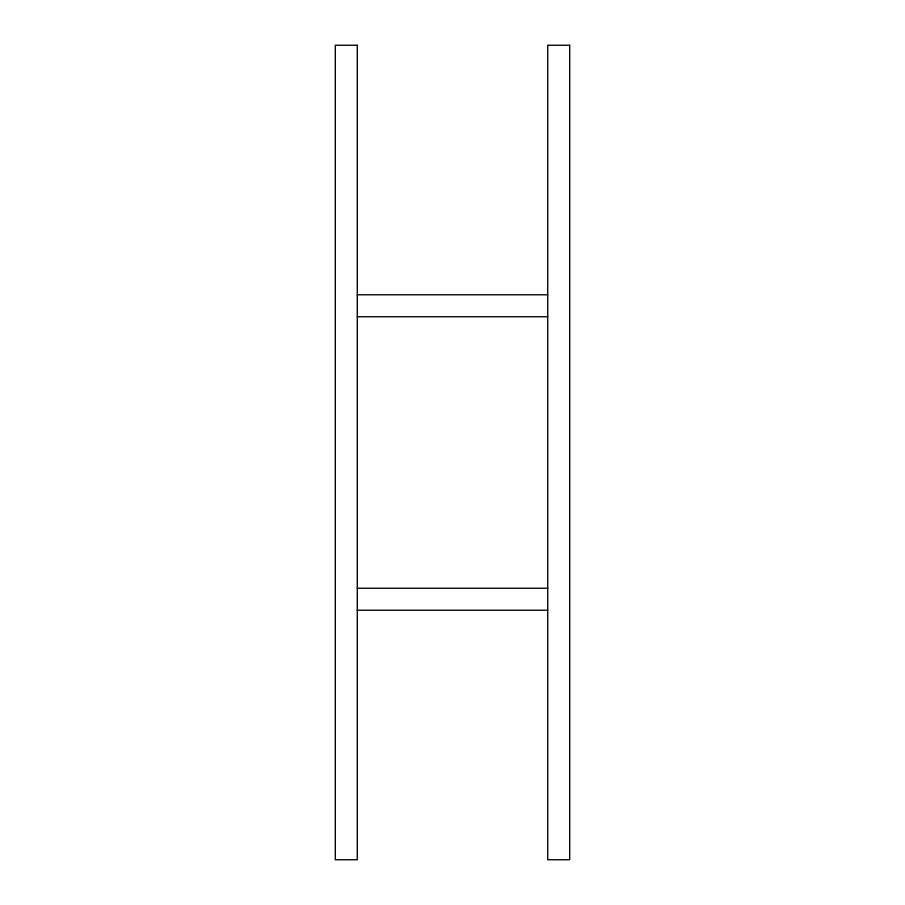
<?xml version="1.0" encoding="UTF-8"?>
<svg xmlns="http://www.w3.org/2000/svg" width="905" height="905" viewBox="0 0 905 905"><rect width="100%" height="100%" fill="white"/><g stroke="black" fill="none" stroke-linecap="round" stroke-linejoin="round"><path stroke-width="1.36" d="M357.283 294.781L547.717 294.781M357.283 316.75L547.717 316.75M357.283 588.25L547.717 588.25M357.283 610.219L547.717 610.219M357.283 45.25L335.303 45.25L335.303 859.75L357.283 859.75L357.283 45.25M569.698 45.25L547.717 45.25L547.717 859.75L569.698 859.75L569.698 45.25"/></g></svg>
